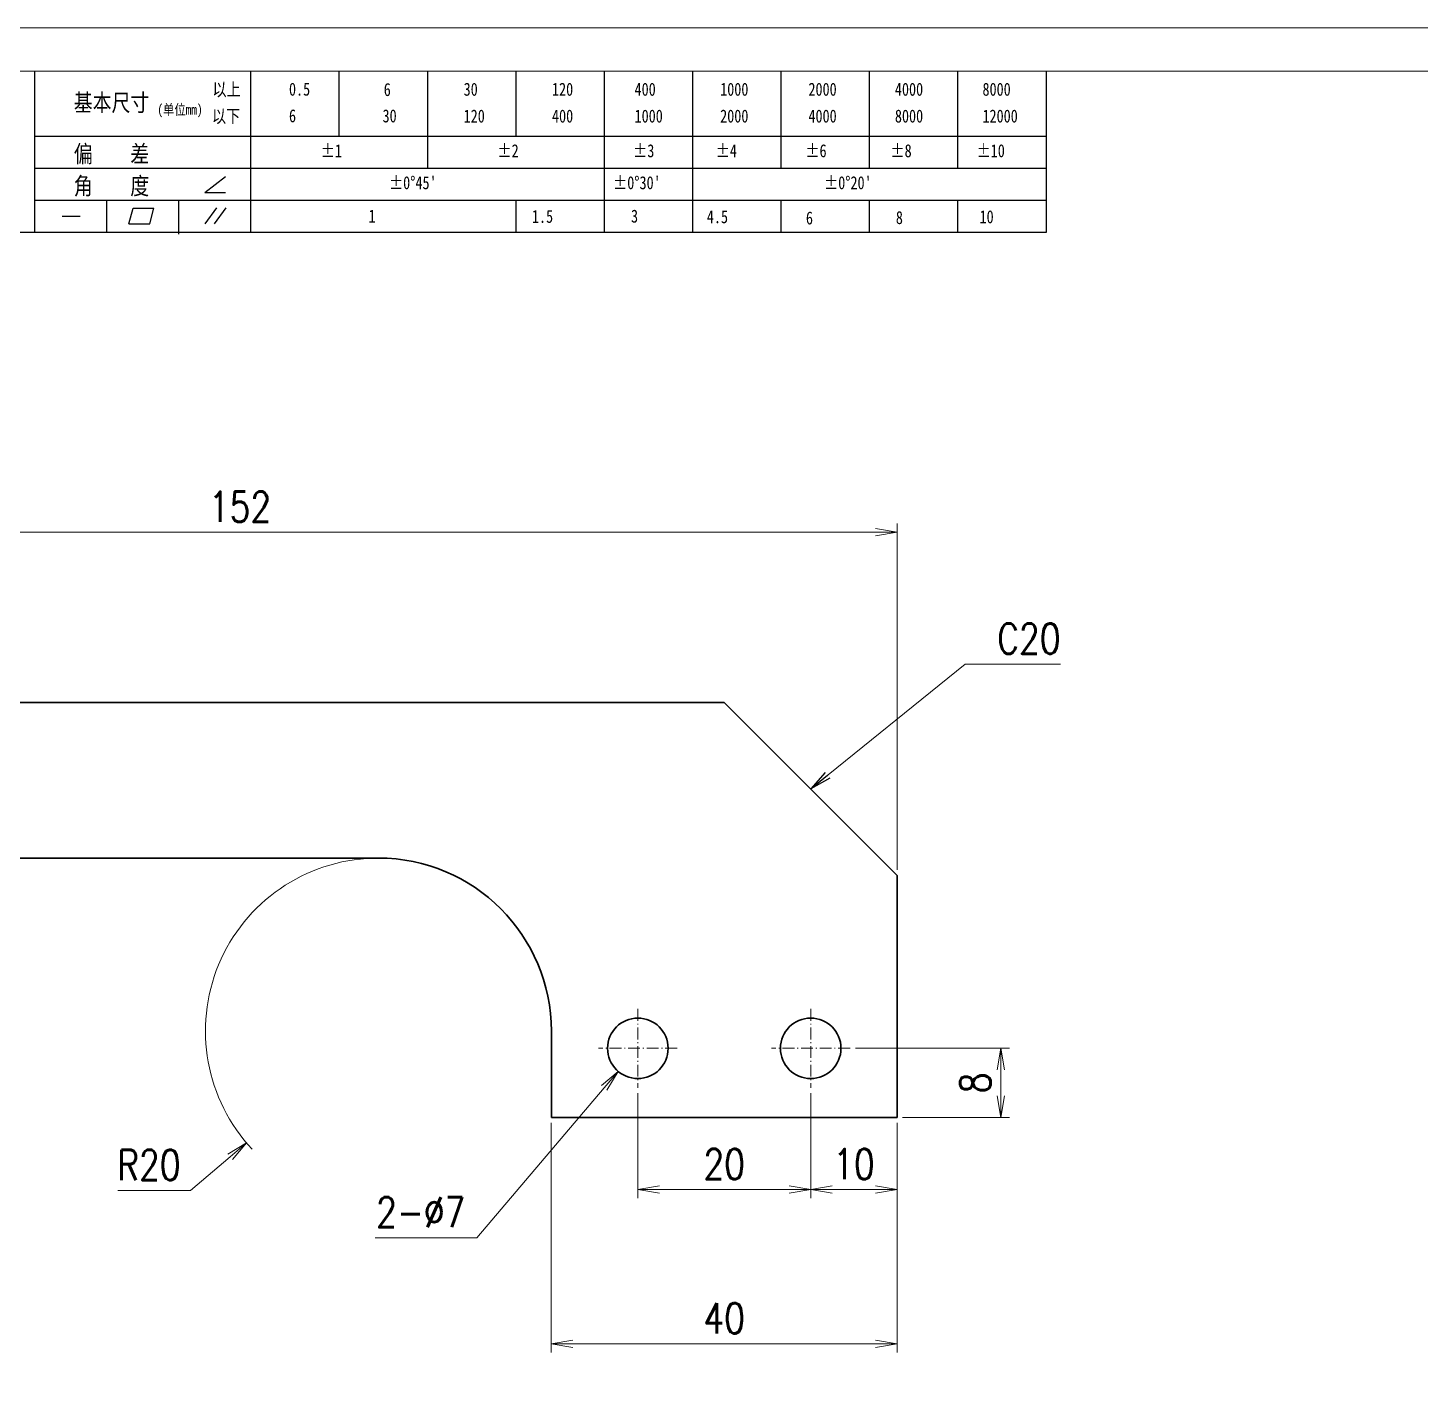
# Model space of a CAD drawing. Header units: millimetres. Extents: x 1333 to 359964, y -52803 to -5704.
# Drawn here: x 179075.7 to 179236.8, y -26260.7 to -26104.6 of the extents above; entities that cross this region are included whole.
import ezdxf

# ---------------------------------------------------------------- set-up
doc = ezdxf.new("R2010")
doc.units = ezdxf.units.MM
doc.header["$LTSCALE"] = 0.5
doc.linetypes.add('AM_ISO08W050x2', pattern=[9, 6, -0.75, 1.5, -0.75])
doc.linetypes.add('DASHDOT', pattern=[18.5, 12, -3, 0.5, -3])
for name, color, linetype, lineweight in [('中心线', 2, 'AM_ISO08W050x2', 18), ('图框', 7, 'Continuous', 18), ('标注线', 3, 'Continuous', 18)]:
    doc.layers.add(name, color=color, linetype=linetype, lineweight=lineweight)
doc.layers.add('图\\M+19E79\\M+195B6\\M+18E9A', color=7, linetype='Continuous')
doc.layers.add('打印', color=7, linetype='Continuous', lineweight=15, plot=False)
doc.layers.add('打印-禁用', color=7, linetype='Continuous', lineweight=15, plot=False)
doc.styles.add('DIM', font='romans.shx', dxfattribs={"width": 0.8, "bigfont": 'bigfont.shx'})
doc.styles.add('国标', font='simfang.ttf', dxfattribs={"width": 0.8})
doc.dimstyles.new('DEH 1-1', dxfattribs={"dimtxt": 3.5, "dimasz": 2.5, "dimexe": 1, "dimexo": 0.625, "dimgap": 1.2, "dimtad": 1, "dimtoh": 1, "dimdsep": 46, "dimtxsty": 'DIM', "dimblk": 'OPEN', "dimcen": 0, "dimclrd": 8, "dimclre": 8, "dimclrt": 2, "dimazin": 2, "dimtfac": 0.5, "dimtmove": 0, "dimatfit": 3, "dimldrblk": 'OPEN', "dimfxl": 0, "dimtolj": 2, "dimlwd": 18, "dimlwe": 18, "dimarcsym": 0})
doc.dimstyles.new('DEH 1-1$0', dxfattribs={"dimtxt": 3.5, "dimasz": 2.5, "dimexe": 1, "dimexo": 0.625, "dimgap": 1.2, "dimtad": 1, "dimzin": 9, "dimdsep": 46, "dimtxsty": 'DIM', "dimblk": 'OPEN', "dimcen": 0, "dimclrd": 8, "dimclre": 8, "dimclrt": 2, "dimazin": 2, "dimtfac": 0.5, "dimtmove": 0, "dimatfit": 3, "dimldrblk": 'OPEN', "dimfxl": 0, "dimtolj": 2, "dimlwd": 18, "dimlwe": 18, "dimarcsym": 0})
doc.dimstyles.new('DEH 1-1$3', dxfattribs={"dimtxt": 3.5, "dimasz": 2.5, "dimexe": 1, "dimexo": 0.625, "dimgap": 1.2, "dimtad": 1, "dimtoh": 1, "dimdsep": 46, "dimtxsty": 'DIM', "dimblk": 'OPEN', "dimcen": 0, "dimclrd": 8, "dimclre": 8, "dimclrt": 2, "dimazin": 2, "dimtfac": 0.5, "dimtofl": 0, "dimtmove": 0, "dimatfit": 3, "dimldrblk": 'OPEN', "dimfxl": 0, "dimtolj": 2, "dimlwd": 18, "dimlwe": 18, "dimarcsym": 0})
doc.dimstyles.new('DEH 1-1$4', dxfattribs={"dimtxt": 3.5, "dimasz": 2.5, "dimexe": 1, "dimexo": 0.625, "dimgap": 1.2, "dimtad": 1, "dimtoh": 1, "dimdsep": 46, "dimtxsty": 'DIM', "dimblk": 'OPEN', "dimcen": 0, "dimclrd": 8, "dimclre": 8, "dimclrt": 2, "dimazin": 2, "dimtfac": 0.5, "dimtofl": 0, "dimtmove": 0, "dimatfit": 3, "dimldrblk": 'OPEN', "dimfxl": 0, "dimtolj": 2, "dimlwd": 18, "dimlwe": 18, "dimarcsym": 0})

# ---------------------------------------------------------------- blocks, each defined once
blk = doc.blocks.new('GZDEH零件A3图框V01版')
at = {"layer": '图\\M+19E79\\M+195B6\\M+18E9A', "color": 9}
for p, q in [((2996.09, -1573.08), (2996.09, -1554.46)), ((3021.09, -1561.98), (3021.09, -1554.46)), ((3031.31, -1561.98), (3031.31, -1554.46)), ((3041.53, -1561.98), (3041.53, -1554.46)), ((3051.75, -1561.98), (3051.75, -1554.46)), ((3061.98, -1561.98), (3061.98, -1554.46)), ((3072.2, -1561.98), (3072.2, -1554.46)), ((3082.42, -1561.98), (3082.42, -1554.46)), ((3092.64, -1561.98), (3092.64, -1554.46)), ((3102.86, -1561.98), (3102.86, -1554.46)), ((3113.09, -1573.08), (3113.09, -1554.46)), ((2996.09, -1561.98), (3113.09, -1561.98)), ((3021.09, -1573.08), (3021.09, -1561.98)), ((3041.53, -1565.68), (3041.53, -1561.98)), ((3061.98, -1573.08), (3061.98, -1561.98)), ((3072.2, -1573.08), (3072.2, -1561.98)), ((3082.42, -1565.68), (3082.42, -1561.98)), ((3092.64, -1565.68), (3092.64, -1561.98)), ((3102.86, -1565.68), (3102.86, -1561.98)), ((2996.09, -1565.68), (3113.09, -1565.68)), ((3015.75, -1568.51), (3018.15, -1566.66)), ((2996.09, -1569.38), (3113.09, -1569.38)), ((3004.42, -1573.08), (3004.42, -1569.38)), ((3012.75, -1573.08), (3012.75, -1569.38)), ((3015.75, -1568.51), (3018.15, -1568.51)), ((3051.75, -1573.08), (3051.75, -1569.38)), ((3082.42, -1573.08), (3082.42, -1569.48)), ((3092.64, -1573.08), (3092.64, -1569.38)), ((3102.86, -1573.08), (3102.86, -1569.38)), ((2999.26, -1571.23), (3001.32, -1571.23)), ((3006.97, -1572.12), (3007.45, -1570.33)), ((3007.45, -1570.33), (3009.86, -1570.33)), ((3009.39, -1572.12), (3009.86, -1570.33)), ((3015.81, -1572.12), (3017.15, -1570.26)), ((3016.89, -1572.12), (3018.23, -1570.26)), ((2990.09, -1573.08), (3113.09, -1573.08)), ((3006.97, -1572.12), (3009.39, -1572.12)), ((3012.75, -1573.33), (3012.75, -1573.08))]:
    blk.add_line(p, q, dxfattribs=at)
at = {"layer": '图框', "linetype": 'Continuous'}
blk.add_line((3272.49, -1554.46), (2882.49, -1554.46), dxfattribs=at)
at = {"layer": '打印-禁用', "linetype": 'Continuous'}
blk.add_line((3277.49, -1549.46), (2857.49, -1549.46), dxfattribs=at)
at = {"layer": '图\\M+19E79\\M+195B6\\M+18E9A', "color": 9, "style": '国标', "width": 0.8}
for s, height, p in [('基本尺寸', 2, (3000.6, -1559.1)), ('以上', 1.5, (3016.64, -1557.33)), ('0.5', 1.5, (3025.49, -1557.3)), ('6', 1.5, (3036.45, -1557.34)), ('30', 1.5, (3045.69, -1557.31)), ('120', 1.5, (3055.91, -1557.31)), ('400', 1.5, (3065.46, -1557.31)), ('1000', 1.5, (3075.36, -1557.31)), ('2000', 1.5, (3085.57, -1557.31)), ('4000', 1.5, (3095.57, -1557.31)), ('8000', 1.5, (3105.7, -1557.31)), ('以下', 1.5, (3016.58, -1560.43)), ('6', 1.5, (3025.49, -1560.38)), ('30', 1.5, (3036.31, -1560.39)), ('120', 1.5, (3045.69, -1560.41)), ('400', 1.5, (3055.91, -1560.41)), ('1000', 1.5, (3065.46, -1560.41)), ('2000', 1.5, (3075.36, -1560.41)), ('4000', 1.5, (3085.57, -1560.41)), ('8000', 1.5, (3095.57, -1560.41)), ('12000', 1.5, (3105.7, -1560.41)), ('偏    差', 2, (3000.6, -1565.04)), ('±1', 1.5, (3029.16, -1564.42)), ('±2', 1.5, (3049.61, -1564.42)), ('±3', 1.5, (3065.3, -1564.42)), ('±4', 1.5, (3074.85, -1564.42)), ('±6', 1.5, (3085.22, -1564.42)), ('±8', 1.5, (3095.06, -1564.42)), ('±10', 1.5, (3105.02, -1564.42)), ('角    度', 2, (3000.6, -1568.74)), ("±0%%D45'", 1.5, (3037.06, -1568.12)), ("±0%%D30'", 1.5, (3062.98, -1568.12)), ("±0%%D20'", 1.5, (3087.38, -1568.12)), ('1', 1.5, (3034.69, -1571.98)), ('1.5', 1.5, (3053.59, -1572.01)), ('3', 1.5, (3065.05, -1571.98)), ('4.5', 1.5, (3073.82, -1572.05)), ('6', 1.5, (3085.28, -1572.19)), ('8', 1.5, (3095.68, -1572.15)), ('10', 1.5, (3105.36, -1572.06))]:
    blk.add_text(s, height=height, dxfattribs=at).set_placement(p)
at = {"layer": '图\\M+19E79\\M+195B6\\M+18E9A', "color": 9, "lineweight": 15, "style": '国标', "width": 0.8}
blk.add_text('(单位mm)', height=1.2, dxfattribs=at).set_placement((3010.27, -1559.51))
blk = doc.blocks.new('DEH A3')
at = {"layer": '图框'}
blk.add_blockref('GZDEH零件A3图框V01版', (-2857.49, 1846.46), dxfattribs=at)
blk = doc.blocks.new('_Open')
at = {"color": 0, "linetype": 'ByBlock', "lineweight": -2}
for p, q in [((-1, 0.167), (0, 0)), ((-1, -0.167), (0, 0)), ((0, 0), (-1, 0))]:
    blk.add_line(p, q, dxfattribs=at)
blk = doc.blocks.new('*D352')
at = {"layer": 'Defpoints', "color": 0, "transparency": 16777216}
for p in [(179176.27, -26162.88), (179024.27, -26182.56), (179176.27, -26202.56)]:
    blk.add_point(p, dxfattribs=at)
at = {"layer": '标注线', "color": 8, "lineweight": 18, "transparency": 16777216}
for p, q in [((179024.27, -26181.94), (179024.27, -26161.88)), ((179026.77, -26162.88), (179173.77, -26162.88)), ((179176.27, -26201.94), (179176.27, -26161.88))]:
    blk.add_line(p, q, dxfattribs=at)
at = {"layer": '标注线', "color": 8, "lineweight": 18, "transparency": 16777216, "xscale": 2.5, "yscale": 2.5, "zscale": 2.5, "rotation": 180}
blk.add_blockref('_Open', (179024.27, -26162.88), dxfattribs=at)
at = {"layer": '标注线', "color": 8, "lineweight": 18, "transparency": 16777216, "xscale": 2.5, "yscale": 2.5, "zscale": 2.5}
blk.add_blockref('_Open', (179176.27, -26162.88), dxfattribs=at)
at = {"layer": '标注线', "color": 2, "transparency": 16777216, "insert": (179100.27, -26159.93), "char_height": 3.5, "attachment_point": 5, "style": 'DIM'}
blk.add_mtext('\\A2;152', dxfattribs=at)
blk = doc.blocks.new('*D354')
at = {"layer": 'Defpoints', "color": 0, "transparency": 16777216}
for p in [(179136.27, -26230.56), (179176.27, -26230.56), (179176.27, -26256.73)]:
    blk.add_point(p, dxfattribs=at)
at = {"layer": '标注线', "color": 8, "lineweight": 18, "transparency": 16777216}
for p, q in [((179136.27, -26231.19), (179136.27, -26257.73)), ((179176.27, -26231.19), (179176.27, -26257.73)), ((179138.77, -26256.73), (179173.77, -26256.73))]:
    blk.add_line(p, q, dxfattribs=at)
at = {"layer": '标注线', "color": 8, "lineweight": 18, "transparency": 16777216, "xscale": 2.5, "yscale": 2.5, "zscale": 2.5, "rotation": 180}
blk.add_blockref('_Open', (179136.27, -26256.73), dxfattribs=at)
at = {"layer": '标注线', "color": 8, "lineweight": 18, "transparency": 16777216, "xscale": 2.5, "yscale": 2.5, "zscale": 2.5}
blk.add_blockref('_Open', (179176.27, -26256.73), dxfattribs=at)
at = {"layer": '标注线', "color": 2, "transparency": 16777216, "insert": (179156.27, -26253.78), "char_height": 3.5, "attachment_point": 5, "style": 'DIM'}
blk.add_mtext('\\A2;40', dxfattribs=at)
blk = doc.blocks.new('*D364')
at = {"layer": 'Defpoints', "color": 0, "transparency": 16777216}
for p in [(179166.27, -26227.11), (179176.27, -26230.56), (179176.27, -26238.9)]:
    blk.add_point(p, dxfattribs=at)
at = {"layer": '标注线', "color": 8, "lineweight": 18, "transparency": 16777216}
for p, q in [((179166.27, -26227.74), (179166.27, -26239.9)), ((179176.27, -26231.19), (179176.27, -26239.9)), ((179168.77, -26238.9), (179173.77, -26238.9))]:
    blk.add_line(p, q, dxfattribs=at)
at = {"layer": '标注线', "color": 8, "lineweight": 18, "transparency": 16777216, "xscale": 2.5, "yscale": 2.5, "zscale": 2.5, "rotation": 180}
blk.add_blockref('_Open', (179166.27, -26238.9), dxfattribs=at)
at = {"layer": '标注线', "color": 8, "lineweight": 18, "transparency": 16777216, "xscale": 2.5, "yscale": 2.5, "zscale": 2.5}
blk.add_blockref('_Open', (179176.27, -26238.9), dxfattribs=at)
at = {"layer": '标注线', "color": 2, "transparency": 16777216, "insert": (179171.27, -26235.95), "char_height": 3.5, "attachment_point": 5, "style": 'DIM'}
blk.add_mtext('\\A2;10', dxfattribs=at)
blk = doc.blocks.new('*D365')
at = {"layer": 'Defpoints', "color": 0, "transparency": 16777216}
for p in [(179146.27, -26227.11), (179166.27, -26227.11), (179166.27, -26238.9)]:
    blk.add_point(p, dxfattribs=at)
at = {"layer": '标注线', "color": 8, "lineweight": 18, "transparency": 16777216}
for p, q in [((179146.27, -26227.74), (179146.27, -26239.9)), ((179166.27, -26227.74), (179166.27, -26239.9)), ((179148.77, -26238.9), (179163.77, -26238.9))]:
    blk.add_line(p, q, dxfattribs=at)
at = {"layer": '标注线', "color": 8, "lineweight": 18, "transparency": 16777216, "xscale": 2.5, "yscale": 2.5, "zscale": 2.5, "rotation": 180}
blk.add_blockref('_Open', (179146.27, -26238.9), dxfattribs=at)
at = {"layer": '标注线', "color": 8, "lineweight": 18, "transparency": 16777216, "xscale": 2.5, "yscale": 2.5, "zscale": 2.5}
blk.add_blockref('_Open', (179166.27, -26238.9), dxfattribs=at)
at = {"layer": '标注线', "color": 2, "transparency": 16777216, "insert": (179156.27, -26235.95), "char_height": 3.5, "attachment_point": 5, "style": 'DIM'}
blk.add_mtext('\\A2;20', dxfattribs=at)
blk = doc.blocks.new('*D366')
at = {"layer": 'Defpoints', "color": 0, "transparency": 16777216}
for p in [(179170.82, -26222.56), (179176.27, -26230.56), (179188.27, -26230.56)]:
    blk.add_point(p, dxfattribs=at)
at = {"layer": '标注线', "color": 8, "lineweight": 18, "transparency": 16777216}
for p, q in [((179171.45, -26222.56), (179189.27, -26222.56)), ((179188.27, -26225.06), (179188.27, -26228.06)), ((179176.9, -26230.56), (179189.27, -26230.56))]:
    blk.add_line(p, q, dxfattribs=at)
at = {"layer": '标注线', "color": 8, "lineweight": 18, "transparency": 16777216, "xscale": 2.5, "yscale": 2.5, "zscale": 2.5}
for p, rotation in [((179188.27, -26222.56), 90), ((179188.27, -26230.56), 270)]:
    blk.add_blockref('_Open', p, dxfattribs=dict(at, rotation=rotation))
at = {"layer": '标注线', "color": 2, "transparency": 16777216, "insert": (179185.32, -26226.56), "char_height": 3.5, "attachment_point": 5, "rotation": 90, "style": 'DIM'}
blk.add_mtext('\\A2;8', dxfattribs=at)
blk = doc.blocks.new('*D367')
at = {"layer": 'Defpoints', "color": 0, "transparency": 16777216}
for p in [(179116.27, -26220.56), (179101.02, -26233.5)]:
    blk.add_point(p, dxfattribs=at)
at = {"layer": '标注线', "color": 8, "lineweight": 18, "transparency": 16777216}
for p, q in [((179094.53, -26238.99), (179099.11, -26235.11)), ((179086.13, -26238.99), (179094.53, -26238.99))]:
    blk.add_line(p, q, dxfattribs=at)
blk.add_arc((179116.27, -26220.56), 20, 91.7905, 223.152, dxfattribs=at)
at = {"layer": '标注线', "color": 8, "lineweight": 18, "transparency": 16777216, "xscale": 2.5, "yscale": 2.5, "zscale": 2.5, "rotation": 40.28723863422356}
blk.add_blockref('_Open', (179101.02, -26233.5), dxfattribs=at)
at = {"layer": '标注线', "color": 2, "transparency": 16777216, "insert": (179089.73, -26236.04), "char_height": 3.5, "attachment_point": 5, "style": 'DIM'}
blk.add_mtext('\\A2;R20', dxfattribs=at)
blk = doc.blocks.new('*D370')
at = {"layer": 'Defpoints', "color": 0, "transparency": 16777216}
for p in [(179148.54, -26219.9), (179144.01, -26225.23)]:
    blk.add_point(p, dxfattribs=at)
at = {"layer": '标注线', "color": 8, "lineweight": 18, "transparency": 16777216}
for p, q in [((179127.64, -26244.46), (179142.39, -26227.13)), ((179115.9, -26244.46), (179127.64, -26244.46))]:
    blk.add_line(p, q, dxfattribs=at)
at = {"layer": '标注线', "color": 8, "lineweight": 18, "transparency": 16777216, "xscale": 2.5, "yscale": 2.5, "zscale": 2.5, "rotation": 49.59761393763088}
blk.add_blockref('_Open', (179144.01, -26225.23), dxfattribs=at)
at = {"layer": '标注线', "color": 2, "transparency": 16777216, "insert": (179121.17, -26241.51), "char_height": 3.5, "attachment_point": 5, "style": 'DIM'}
blk.add_mtext('\\A2;{\\Fromans,bigfont|c134;2-∅7}', dxfattribs=at)

msp = doc.modelspace()

# ---------------------------------------------------------------- linework, layer by layer
at = {"color": 7, "lineweight": 35}
for p, q in [((179156.274, -26182.563), (179060.274, -26182.563)), ((179176.274, -26202.563), (179156.274, -26182.563)), ((179116.274, -26200.563), (179060.274, -26200.563)), ((179176.274, -26230.563), (179176.274, -26202.563)), ((179176.274, -26230.563), (179136.274, -26230.563))]:
    msp.add_line(p, q, dxfattribs=at)
at = {"color": 7, "lineweight": 35, "ltscale": 0.25}
msp.add_line((179136.274, -26220.563), (179136.274, -26230.563), dxfattribs=at)
at = {"color": 7, "lineweight": 35}
for centre in [(179146.274, -26222.563), (179166.274, -26222.563)]:
    msp.add_circle(centre, 3.5, dxfattribs=at)
msp.add_arc((179116.274, -26220.563), 20, 0, 90, dxfattribs=at)
at = {"layer": '中心线', "linetype": 'DASHDOT', "lineweight": 13, "ltscale": 0.227499}
for p, q in [((179146.274, -26218.013), (179146.274, -26227.113)), ((179166.274, -26218.013), (179166.274, -26227.113)), ((179150.824, -26222.563), (179141.724, -26222.563)), ((179170.824, -26222.563), (179161.724, -26222.563))]:
    msp.add_line(p, q, dxfattribs=at)
at = {"layer": '打印'}
msp.add_lwpolyline([(178937.931, -26104.55), (179357.931, -26104.55), (179357.931, -26401.55), (178937.931, -26401.55)], close=True, dxfattribs=at)

# ---------------------------------------------------------------- block references
at = {"layer": '图框'}
msp.add_blockref('DEH A3', (178937.931, -26401.55), dxfattribs=at)

# ---------------------------------------------------------------- texts
at = {"layer": '标注线', "color": 2, "insert": (179187.849, -26176.923), "char_height": 3.5, "width": 15.1608, "attachment_point": 7, "style": 'DIM'}
msp.add_mtext('{\\Fromans,bigfont|c134;C20}', dxfattribs=at)

# ---------------------------------------------------------------- dimensions: what is measured, and where the dimension line sits
at = {"layer": '标注线'}
for base, p1, p2, picture, middle in [((179176.274, -26162.878), (179024.274, -26182.563), (179176.274, -26202.563), '*D352', (179100.274, -26159.928)), ((179166.274, -26238.9), (179146.274, -26227.113), (179166.274, -26227.113), '*D365', (179156.274, -26235.95)), ((179176.274, -26238.9), (179166.274, -26227.113), (179176.274, -26230.563), '*D364', (179171.274, -26235.95)), ((179176.274, -26256.735), (179136.274, -26230.563), (179176.274, -26230.563), '*D354', (179156.274, -26253.785))]:
    dim = msp.add_linear_dim(base=base, p1=p1, p2=p2, dimstyle='DEH 1-1$0', dxfattribs=at)
    dim.commit()
    dim.dimension.update_dxf_attribs({"geometry": picture, "text_midpoint": middle})
dim = msp.add_radius_dim(center=(179116.274, -26220.563), mpoint=(179101.018, -26233.495), dimstyle='DEH 1-1$4', dxfattribs=at)
dim.commit()
dim.dimension.update_dxf_attribs({"geometry": '*D367', "text_midpoint": (179089.734, -26236.042)})
dim = msp.add_diameter_dim_2p(p1=(179148.543, -26219.898), p2=(179144.006, -26225.228), text='{\\Fromans,bigfont|c134;2-<>}', dimstyle='DEH 1-1$3', dxfattribs=at)
dim.commit()
dim.dimension.update_dxf_attribs({"geometry": '*D370', "text_midpoint": (179121.169, -26244.461), "dimtype": 163})
dim = msp.add_linear_dim(base=(179188.272, -26230.563), p1=(179170.824, -26222.563), p2=(179176.274, -26230.563), angle=90, dimstyle='DEH 1-1$0', dxfattribs=at)
dim.commit()
dim.dimension.update_dxf_attribs({"geometry": '*D366', "text_midpoint": (179185.322, -26226.563)})

# ---------------------------------------------------------------- leaders
at = {"layer": '标注线', "annotation_type": 0, "has_hookline": 1, "hookline_direction": 0, "text_width": 7.333}
msp.add_leader([(179166.274, -26192.563), (179184.149, -26178.123), (179186.649, -26178.123)], dimstyle='DEH 1-1', override={"dimgap": 1.2, "dimtad": 1}, dxfattribs=at)

doc.saveas('drawing.dxf')
